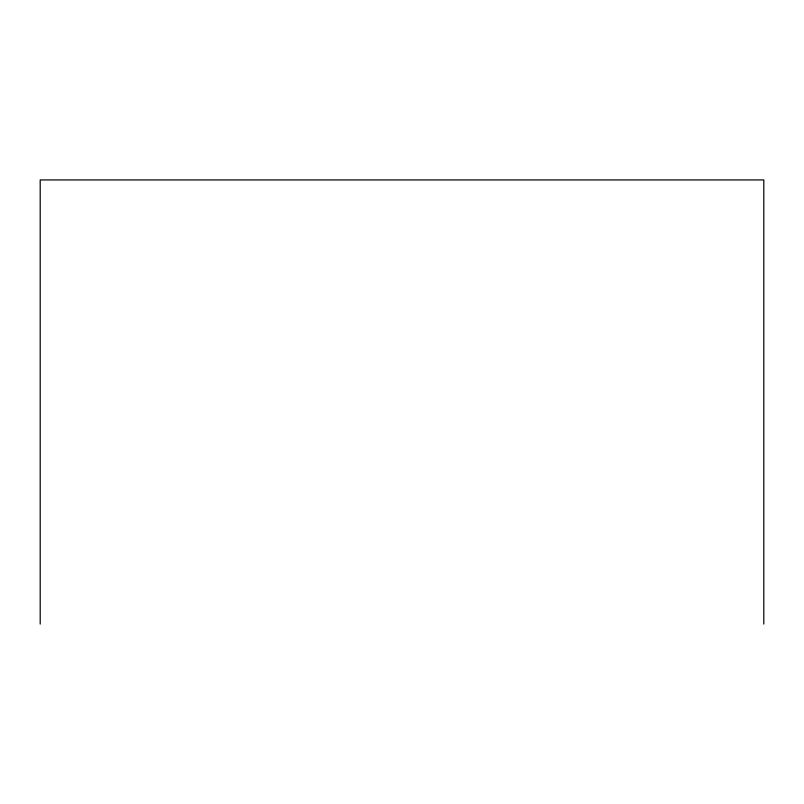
<?xml version="1.0" encoding="UTF-8"?>
<svg xmlns="http://www.w3.org/2000/svg" width="804" height="804" viewBox="0 0 804 804"><rect width="100%" height="100%" fill="white"/><g stroke="black" fill="none" stroke-linecap="round" stroke-linejoin="round"><path stroke-width="1.21" d="M763.8 624.065L763.8 179.935L40.2 179.935L40.2 624.065"/></g></svg>
